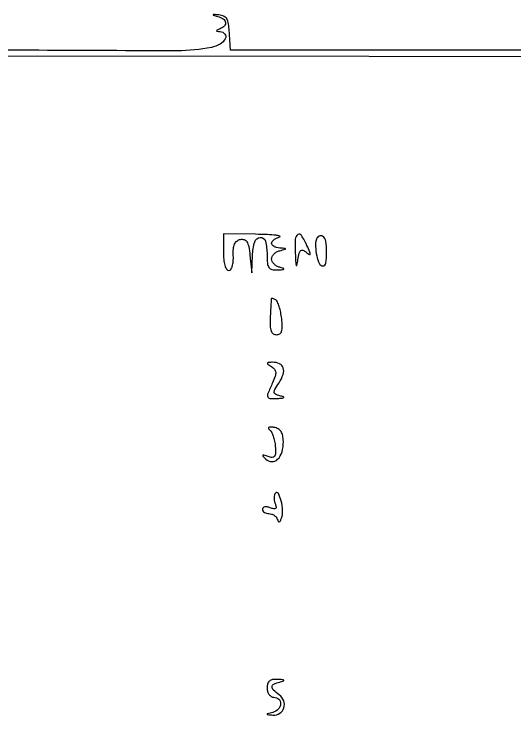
# Model space of a CAD drawing. Extents: x 0 to 905, y 0 to 640.
# Drawn here: x 482.9 to 591.9, y 470.9 to 626.8 of the extents above; entities that cross this region are included whole.
import ezdxf

# ---------------------------------------------------------------- set-up
doc = ezdxf.new("R2010")
doc.units = 0

msp = doc.modelspace()

# ---------------------------------------------------------------- linework, layer by layer
msp.add_lwpolyline([(602, 619), (566, 619), (530, 619), (529.88465, 621.25, 0.00923), (529.668196, 624.351326, 0.081661), (529.328437, 625.675844, 0.1803), (528.677926, 626.345594, 0.084981), (527.5, 626.676225, 0.002055), (526.408454, 626.785726, 0.250872), (526.28382, 626.733658, 0.532245), (526.308446, 626.652545, 0.002787), (527.25, 626.369258, -0.074355), (528.437697, 625.81718, -0.203906), (528.93791, 625.061867, -0.247021), (528.697242, 624.288503, -0.100644), (527.75, 623.662281, 0.009076), (527.090194, 623.382013, 0.295955), (527, 623.242982, 0.382689), (527.096611, 623.135242, 0.011437), (527.75, 623.078947, -0.209312), (528.812013, 622.531789, -0.303793), (528.906297, 621.515671, -0.138846), (527.747993, 620.328925, -0.081229), (525.875, 619.625, -0.049369), (518.434263, 618.887918, -0.001597), (488.304208, 618.981696, -0.000349), (455.856368, 619.208942, -0.41196)], format="xyb")
for points in [[(882.5, 352.5), (882.5, 87.5), (699.76385, 87.24732), (517.027699, 86.99464), (516.76385, 54.74732), (516.5, 22.5), (269.5, 22.5), (22.5, 22.5), (22.243959, 319, -0.00015), (22.179942, 432.778506, -0.000249), (22.20269, 528.770651, -0.000007), (22.267864, 615.689779, -0.090785), (22.463017, 616.751154, -0.310816), (23.53922, 617.495646, -0.00004), (108.995441, 617.701159, -0.000616), (229.087382, 617.832255, -0.000111), (452.719058, 617.751154), (882.5, 617.5)], [(528.5, 575, 0.024412), (528.578281, 573.397631, 0.045464), (528.821716, 572.121499, 0.061801), (529.186553, 571.265283, 0.267238), (529.647448, 571, 0.245102), (530.087742, 571.229629, 0.077072), (530.424985, 571.918076, 0.055109), (530.624931, 572.949068, 0.031836), (530.647448, 574.213777, -0.030717), (530.670936, 575.722429, -0.082901), (530.927349, 576.759403, -0.122132), (531.429414, 577.418615, -0.118992), (532.185998, 577.774776, -0.135465), (533.01342, 577.719932, -0.175295), (533.599458, 577.243556, -0.089631), (533.99463, 576.201303, -0.02003), (534.267895, 574.310999), (534.663794, 570.5), (534.831897, 574.25, -0.057789), (535.310824, 577.213055, -0.313821), (536.501602, 578.189705, -0.365556), (537.642572, 577.371392, -0.062), (538, 574.5, 0.020614), (538.079359, 572.575952, 0.126755), (538.402428, 571.646748, 0.198098), (539.056894, 571.205801, 0.063402), (540.25, 571.116001, 0.005718), (541.392295, 571.187999, 0.197309), (541.62878, 571.306344, 0.541772), (541.5883, 571.449367, 0.01159), (540.75, 571.689326, -0.068007), (540.081061, 571.965404, -0.068913), (539.514063, 572.409857, -0.075394), (539.131277, 572.948477, -0.117373), (539, 573.5, -0.117373), (539.131277, 574.051523, -0.075394), (539.514063, 574.590143, -0.068913), (540.081061, 575.034596, -0.068007), (540.75, 575.310674, 0.001923), (541.926177, 575.622879, 0.339035), (542, 575.719237, 0.392517), (541.923939, 575.801199, 0.002113), (540.75, 575.883999, -0.05048), (540.080442, 575.996911, -0.067451), (539.514063, 576.238136, -0.084381), (539.131755, 576.563893, -0.175966), (539, 576.926676, -0.159836), (539.127374, 577.31495, -0.067019), (539.514063, 577.715479, -0.05682), (540.080469, 578.067143, -0.046657), (540.75, 578.310674, 0.75125), (540.754846, 578.492913, 0.050043), (539.929688, 578.667734, 0.016611), (538.074935, 578.808137, 0.006442), (535.5, 578.883999), (528.5, 579)], [(544.149832, 574.75, 0.003469), (544.237596, 572.670474, 0.08264), (544.361481, 572.100495, 0.744817), (544.509641, 572.113639, 0.013203), (544.722269, 573.312328, -0.019548), (544.995257, 574.745339, -0.148773), (545.334269, 575.333726, -0.296231), (545.807124, 575.418166, -0.073493), (546.512765, 574.989406, 0.023835), (547.217663, 574.459009, 0.560886), (547.404157, 574.543396, 0.134804), (547.341417, 574.974731, 0.005509), (546.690329, 576.419276, 0.030251), (545.497206, 578.629702, 0.421816), (544.699546, 578.805575, 0.242352), (544.154712, 577.840471, 0.018412)], [(548.764658, 577.793973, 0.093157), (548.550827, 576.231067, 0.044886), (548.832984, 574.221838, 0.04306), (549.403806, 572.471806, 0.300983), (550.116577, 572, 0.37183), (550.812611, 572.600658, 0.037937), (550.97982, 574.951628, 0.037693), (550.783347, 577.396616, 0.218817), (550.08541, 578.447214, 0.124776), (549.705287, 578.567013, 0.12981), (549.320171, 578.488489, 0.114699), (548.989044, 578.216467, 0.083425)], [(538.927666, 564.809017, 0.04118), (538.893695, 564.580568, 0.000951), (538.824391, 563.489036, 0.002113), (538.750991, 562.208987, 0.00143), (538.677666, 560.749402, 0.020378), (538.665677, 558.928374, 0.079281), (538.880539, 557.825431, 0.151762), (539.337807, 557.226234, 0.155768), (540.049199, 556.999402, 0.142695), (540.758766, 557.206412, 0.174111), (541.179604, 557.750126, 0.087772), (541.321764, 558.767535, 0.01999), (541.188711, 560.509268, 0.021443), (540.966661, 561.89316, 0.026956), (540.638075, 563.149178, 0.02692), (540.259443, 564.144221, 0.151083), (539.889512, 564.568285, 0.027386), (539.543194, 564.756948, 0.049745), (539.240046, 564.865772, 0.074717), (539.020717, 564.886911, 0.333552)], [(538.943144, 550.056301, -0.079438), (539.613272, 549.465394, -0.155978), (539.874341, 548.812013, -0.101809), (539.757165, 547.931177, -0.023093), (539.193144, 546.52456, 0.00834), (538.184963, 544.210291, 0.175475), (538.150349, 543.470484, 0.315426), (538.611776, 543.113079, 0.024868), (540.25, 543.116001, 0.006263), (541.363508, 543.187404, 0.190182), (541.610348, 543.307385, 0.5475), (541.571845, 543.452496, 0.013289), (540.772191, 543.685052, -0.045986), (539.835005, 544.025395, -0.274856), (539.555888, 544.438608, -0.147998), (539.709043, 545.074781, -0.012482), (540.608386, 546.525075, 0.061503), (541.497663, 548.33272, 0.161911), (541.516628, 549.758364, 0.2128), (540.71042, 550.664549, 0.108783), (539.190983, 550.984687, 0.013038), (538.273892, 550.952458, 0.322733), (538.088478, 550.800807, 0.313991), (538.1712, 550.572498, 0.012647)], [(538.5424, 536.303756, -0.111762), (538.957832, 535.80179, -0.035069), (539.338865, 534.897136, -0.03306), (539.63461, 533.796203, -0.031166), (539.789976, 532.643941, -0.020394), (539.836578, 531.13795, -0.152054), (539.619745, 530.464848, -0.270611), (539.135735, 530.243577, -0.066094), (538.247576, 530.453187, 0.009034), (537.331212, 530.783219, 0.288543), (537.109473, 530.730317, 0.396165), (537.105551, 530.537879, 0.011893), (537.707618, 529.901627, 0.191848), (539.014762, 529.333311, 0.20526), (540.307789, 529.840585, 0.129743), (541.254156, 531.441095, 0.07335), (541.54711, 533.690483, 0.042398), (541.413835, 534.996744, 0.099639), (541.047227, 535.901335, 0.123039), (540.418179, 536.47835, 0.085225), (539.5, 536.790179, 0.024158), (538.752825, 536.871982, 0.133469), (538.360267, 536.790514, 0.420882), (538.297976, 536.591993, 0.105701)], [(539.814257, 522.480924, 0.131259), (539.598546, 522.107968, 0.05794), (539.514144, 521.540273, 0.051732), (539.561339, 520.881583, 0.047913), (539.74251, 520.228626, -0.040877), (539.957317, 519.494612, -0.270267), (539.840059, 519.14653, -0.241459), (539.462748, 519.052556, -0.034177), (538.673609, 519.295006, 0.049572), (538.032435, 519.470624, 0.090467), (537.491623, 519.464046, 0.140133), (537.137094, 519.283486, 0.208256), (537, 518.968615, 0.144699), (537.109182, 518.59924, 0.099393), (537.416146, 518.284531, 0.08363), (537.875126, 518.072447, 0.066593), (538.416667, 518, -0.078134), (538.988092, 517.910156, -0.068026), (539.534633, 517.647665, -0.070303), (539.974229, 517.259016, -0.096475), (540.233146, 516.800562, 0.050483), (540.44235, 516.335387, 0.340803), (540.661166, 516.245347, 0.21661), (540.891931, 516.437041, 0.027284), (541.148751, 517.050562, 0.099909), (541.38229, 518.675711, 0.046168), (541.064571, 520.796576, 0.061064), (540.462146, 522.382849, 0.505223)], [(538, 480, 0.072314), (538.111864, 479.230589, 0.08892), (538.4375, 478.583333, 0.10214), (538.924246, 478.153209, 0.130775), (539.5, 478, -0.193225), (540.570471, 477.570272, -0.224322), (540.960004, 476.553829, -0.173665), (540.441236, 475.389883, -0.138886), (539.25, 474.689326, 0.00218), (538.096789, 474.382583, 0.354061), (538.024595, 474.282707, 0.376975), (538.107901, 474.197767, 0.002269), (539.281385, 474.116001, 0.160677), (540.769649, 474.501735, 0.175182), (541.673043, 475.685864, 0.166808), (541.633561, 477.221735, 0.14683), (540.66248, 478.50485, -0.02994), (539.389593, 479.558054, -0.215988), (539.091375, 480.274852, -0.281594), (539.463846, 480.843172, -0.046548), (540.75, 481.310674, 0.01159), (541.5883, 481.550633, 0.541772), (541.62878, 481.693656, 0.197309), (541.392295, 481.812001, 0.005718), (540.25, 481.883999, 0.052892), (539.202334, 481.827186, 0.135122), (538.51675, 481.514025, 0.149531), (538.129471, 480.918817, 0.070109)]]:
    msp.add_lwpolyline(points, format="xyb", close=True)

doc.saveas('drawing.dxf')
